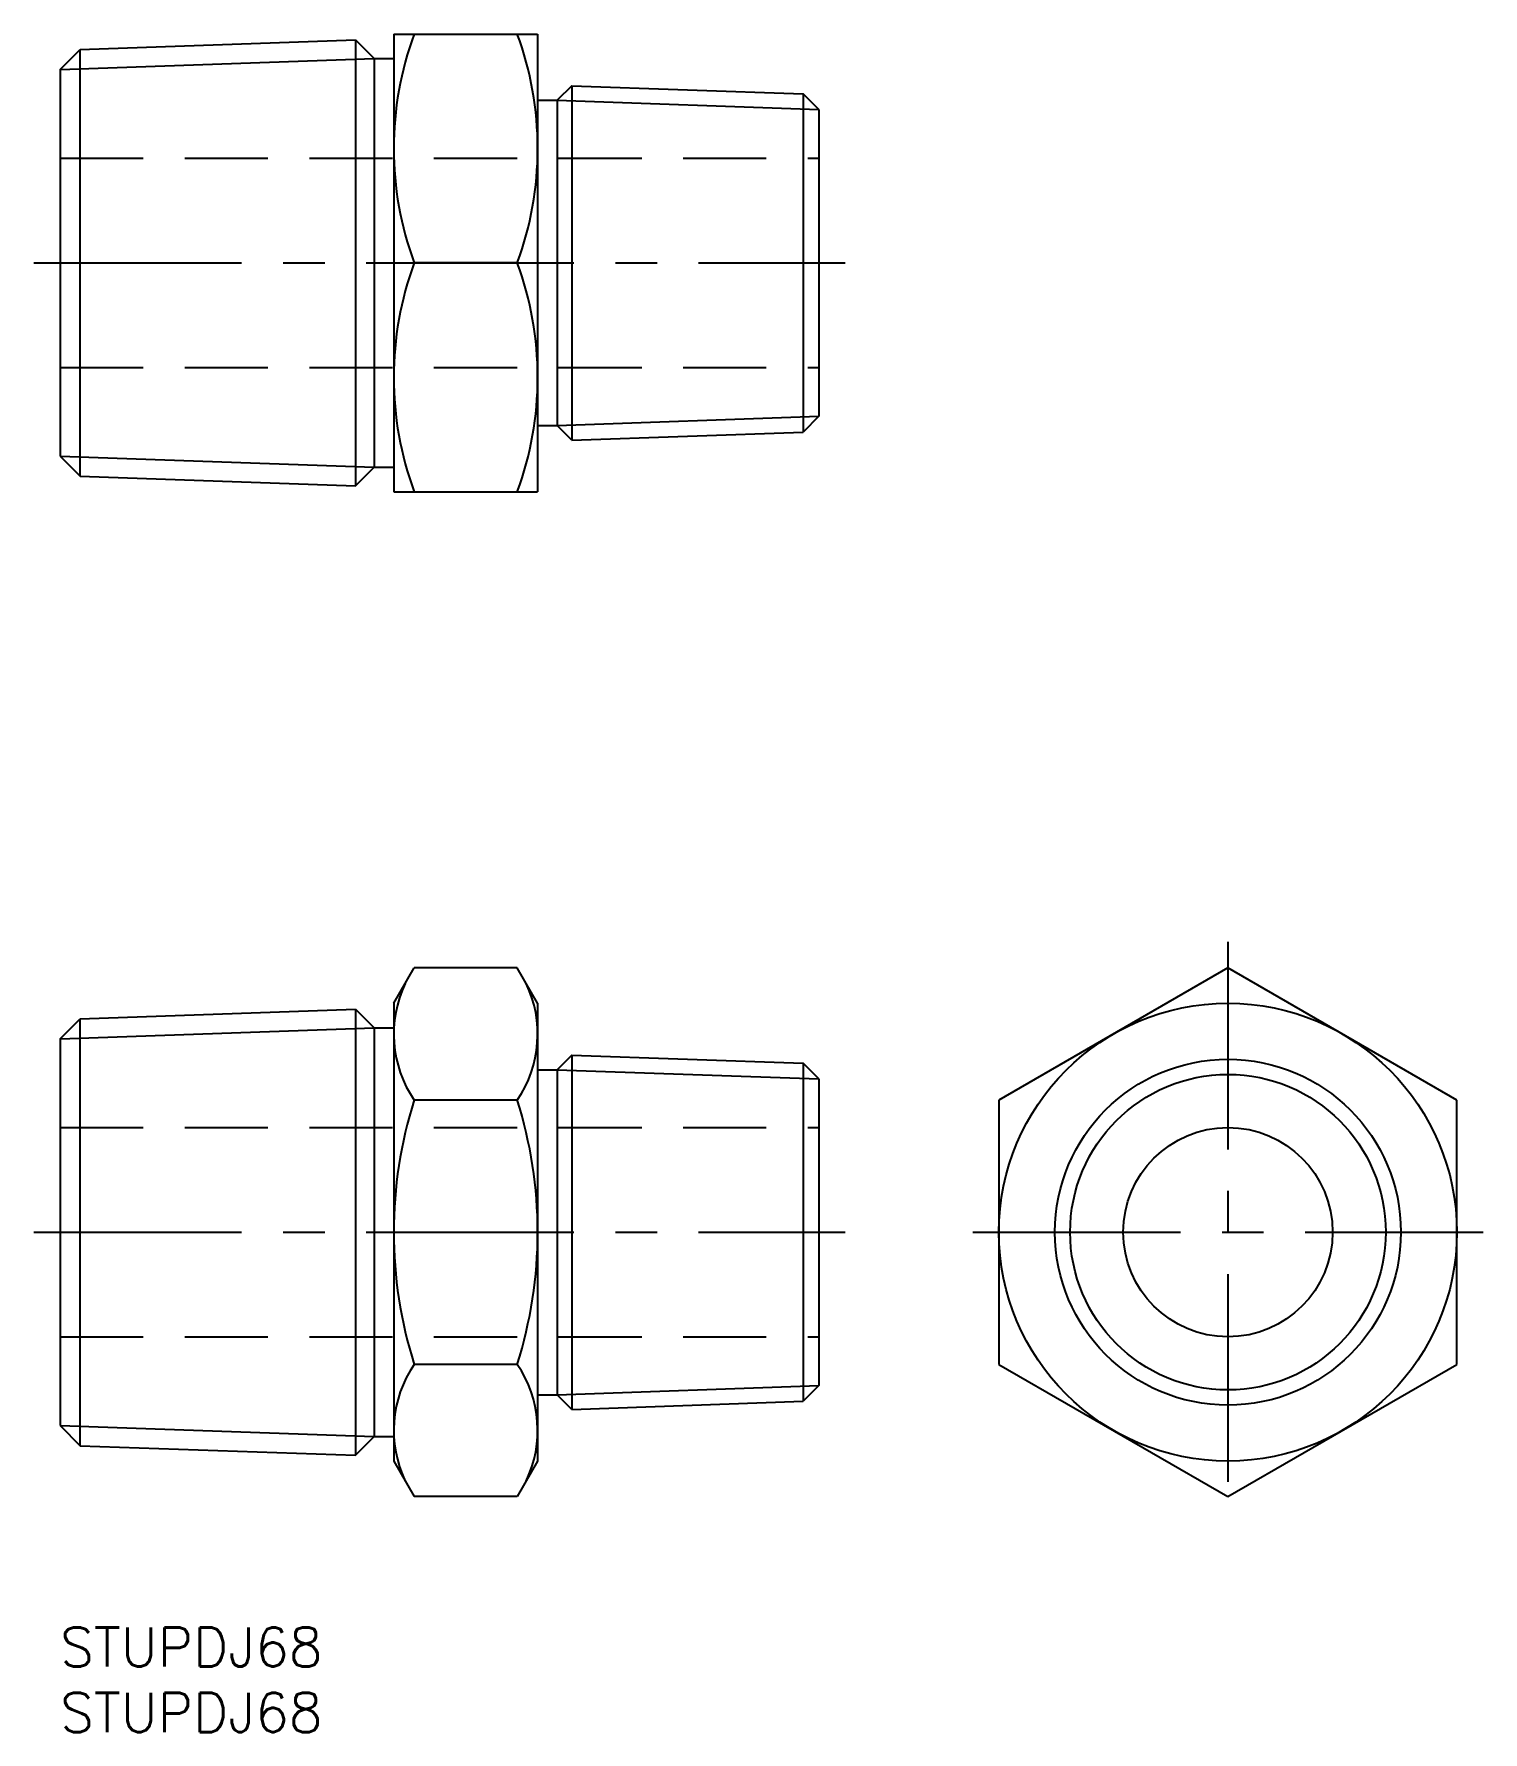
# Model space of a CAD drawing. Extents: x -2 to 109, y -8 to 122.
import ezdxf

# ---------------------------------------------------------------- set-up
doc = ezdxf.new("R2010")
doc.units = 0
doc.header["$LTSCALE"] = 0.5
doc.linetypes.add('CENTER', pattern=[50.8, 31.75, -6.35, 6.35, -6.35])
doc.linetypes.add('DASHED', pattern=[19.05, 12.7, -6.35])
for name, color, linetype in [('MSM_CENTER', 1, 'CENTER'), ('MSM_CONTINUOUS', 7, 'CONTINUOUS'), ('MSM_DASHED', 4, 'DASHED'), ('MSM_NARROW', 5, 'CONTINUOUS'), ('MSM_PART_NUMBER', 7, 'CONTINUOUS')]:
    doc.layers.add(name, color=color, linetype=linetype)
doc.styles.get("Standard").update_dxf_attribs({"font": 'txt.shx', "height": 3, "bigfont": 'bigfont.shx'})

# ---------------------------------------------------------------- blocks, each defined once
blk = doc.blocks.new('*U10')
at = {"layer": 'MSM_PART_NUMBER'}
blk.add_text('STUPDJ68', height=3, dxfattribs=at).set_placement((0, -3))
blk = doc.blocks.new('*U11')
at = {"layer": 'MSM_PART_NUMBER'}
blk.add_text('STUPDJ68', height=3, dxfattribs=at).set_placement((0, -8))

msp = doc.modelspace()

# ---------------------------------------------------------------- linework, layer by layer
at = {"layer": 'MSM_CENTER'}
for p, q in [((-2, 104.3), (60, 104.3)), ((89.26, 52.41), (89.26, 8)), ((-2, 30.21), (60, 30.21)), ((69.76, 30.21), (108.76, 30.21))]:
    msp.add_line(p, q, dxfattribs=at)
at = {"layer": 'MSM_CONTINUOUS'}
for p, q in [((1.53, 120.62), (22.57, 121.35)), ((22.57, 121.35), (22.57, 87.25)), ((22.57, 121.35), (24, 119.92)), ((25.5, 121.8), (25.5, 86.8)), ((25.5, 121.8), (36.5, 121.8)), ((36.5, 121.8), (36.5, 86.8)), ((0, 119.09), (1.53, 120.62)), ((1.53, 87.99), (1.53, 120.62)), ((24, 119.92), (25.5, 119.92)), ((24, 119.92), (24, 88.68)), ((0, 119.09), (0, 89.52)), ((39.12, 117.85), (38, 116.73)), ((39.12, 117.85), (56.8, 117.23)), ((39.12, 117.85), (39.12, 90.76)), ((56.8, 117.23), (56.8, 91.37)), ((58, 116.03), (56.8, 117.23)), ((36.5, 116.73), (38, 116.73)), ((38, 116.73), (38, 91.88)), ((58, 116.03), (58, 92.58)), ((34.94, 104.3), (27.06, 104.3)), ((58, 92.58), (56.8, 91.37)), ((36.5, 91.88), (38, 91.88)), ((39.12, 90.76), (38, 91.88)), ((39.12, 90.76), (56.8, 91.37)), ((0, 89.52), (1.53, 87.99)), ((22.57, 87.25), (24, 88.68)), ((24, 88.68), (25.5, 88.68)), ((1.53, 87.99), (22.57, 87.25)), ((25.5, 86.8), (36.5, 86.8)), ((25.5, 47.71), (27.06, 50.41)), ((34.94, 50.41), (27.06, 50.41)), ((36.5, 47.71), (34.94, 50.41)), ((89.26, 50.41), (71.76, 40.31)), ((106.76, 40.31), (89.26, 50.41)), ((1.53, 46.52), (22.57, 47.26)), ((22.57, 47.26), (22.57, 13.16)), ((22.57, 47.26), (24, 45.83)), ((25.5, 47.71), (25.5, 12.71)), ((36.5, 47.71), (36.5, 12.71)), ((0, 44.99), (1.53, 46.52)), ((1.53, 13.89), (1.53, 46.52)), ((24, 45.83), (25.5, 45.83)), ((24, 45.83), (24, 14.59)), ((0, 44.99), (0, 15.42)), ((39.12, 43.75), (38, 42.63)), ((39.12, 43.75), (56.8, 43.14)), ((39.12, 43.75), (39.12, 16.66)), ((56.8, 43.14), (56.8, 17.28)), ((58, 41.93), (56.8, 43.14)), ((36.5, 42.63), (38, 42.63)), ((38, 42.63), (38, 17.78)), ((58, 41.93), (58, 18.48)), ((34.94, 40.31), (27.06, 40.31)), ((71.76, 40.31), (71.76, 20.1)), ((106.76, 20.1), (106.76, 40.31)), ((34.94, 20.1), (27.06, 20.1)), ((71.76, 20.1), (89.26, 10)), ((89.26, 10), (106.76, 20.1)), ((58, 18.48), (56.8, 17.28)), ((36.5, 17.78), (38, 17.78)), ((39.12, 16.66), (38, 17.78)), ((39.12, 16.66), (56.8, 17.28)), ((0, 15.42), (1.53, 13.89)), ((22.57, 13.16), (24, 14.59)), ((24, 14.59), (25.5, 14.59)), ((1.53, 13.89), (22.57, 13.16)), ((25.5, 12.71), (27.06, 10)), ((36.5, 12.71), (34.94, 10)), ((34.94, 10), (27.06, 10))]:
    msp.add_line(p, q, dxfattribs=at)
for radius in [17.5, 13.22, 8]:
    msp.add_circle((89.26, 30.21), radius, dxfattribs=at)
for centre, radius, start, end in [((50.77, 113.05), 25.27, 159.7438, 200.2562), ((11.23, 113.05), 25.27, 339.7438, 20.2562), ((50.77, 95.55), 25.27, 159.7438, 200.2562), ((11.23, 95.55), 25.27, 339.7438, 20.2562), ((34.45, 45.36), 8.95, 154.3842, 214.3842), ((27.55, 45.36), 8.95, 325.6158, 25.6158), ((58.94, 30.21), 33.44, 162.412, 197.588), ((3.06, 30.21), 33.44, 342.412, 17.588), ((34.45, 15.05), 8.95, 145.6158, 205.6158), ((27.55, 15.05), 8.95, 334.3842, 34.3842)]:
    msp.add_arc(centre, radius, start, end, dxfattribs=at)
at = {"layer": 'MSM_DASHED'}
for p, q in [((0, 112.3), (58, 112.3)), ((0, 96.3), (58, 96.3)), ((0, 38.21), (58, 38.21)), ((0, 22.21), (58, 22.21))]:
    msp.add_line(p, q, dxfattribs=at)
at = {"layer": 'MSM_NARROW'}
for p, q in [((0, 119.09), (24, 119.92)), ((38, 116.73), (58, 116.03)), ((38, 91.88), (58, 92.58)), ((0, 89.52), (24, 88.68)), ((0, 44.99), (24, 45.83)), ((38, 42.63), (58, 41.93)), ((38, 17.78), (58, 18.48)), ((0, 15.42), (24, 14.59))]:
    msp.add_line(p, q, dxfattribs=at)
msp.add_circle((89.26, 30.21), 12.06, dxfattribs=at)

# ---------------------------------------------------------------- block references
at = {"layer": 'MSM_CONTINUOUS'}
for name in ['*U10', '*U11']:
    msp.add_blockref(name, (0, 0), dxfattribs=at)

doc.saveas('drawing.dxf')
